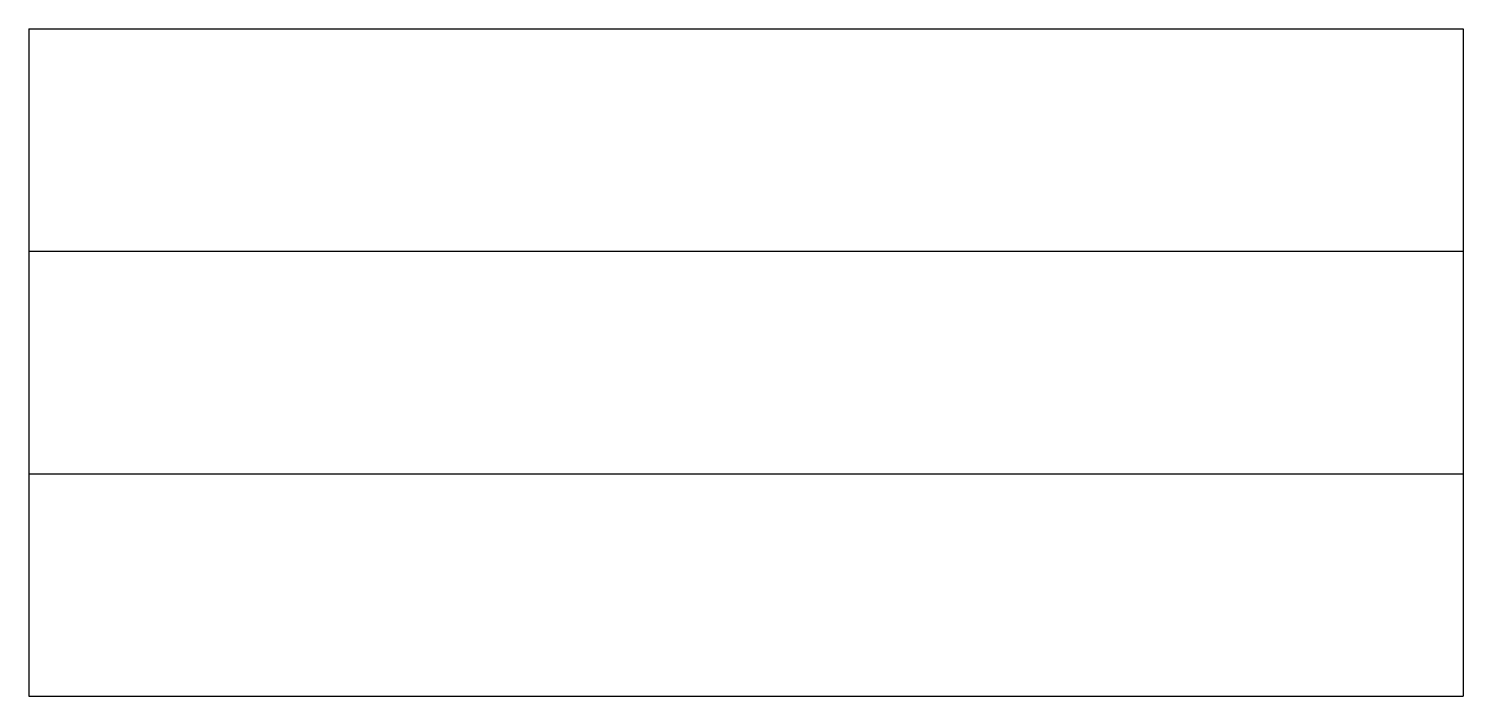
# Model space of a CAD drawing. Header units: metres. Extents: x 330.68 to 337.13, y 29.05 to 32.05.
import ezdxf

# ---------------------------------------------------------------- set-up
doc = ezdxf.new("R2010")
doc.units = ezdxf.units.M
doc.header["$MEASUREMENT"] = 0
doc.layers.get('0').update_dxf_attribs({"linetype": 'CONTINUOUS'})

msp = doc.modelspace()

# ---------------------------------------------------------------- linework, layer by layer
at = {"color": 73, "linetype": 'Continuous'}
for p, q in [((330.6834, 32.0534), (330.6834, 29.0534)), ((330.6834, 32.0534), (337.1348, 32.0534)), ((337.1348, 32.0534), (337.1348, 29.0534)), ((330.6834, 31.0534), (337.1348, 31.0534)), ((330.6834, 30.0534), (337.1348, 30.0534)), ((330.6834, 29.0534), (337.1348, 29.0534))]:
    msp.add_line(p, q, dxfattribs=at)

doc.saveas('drawing.dxf')
